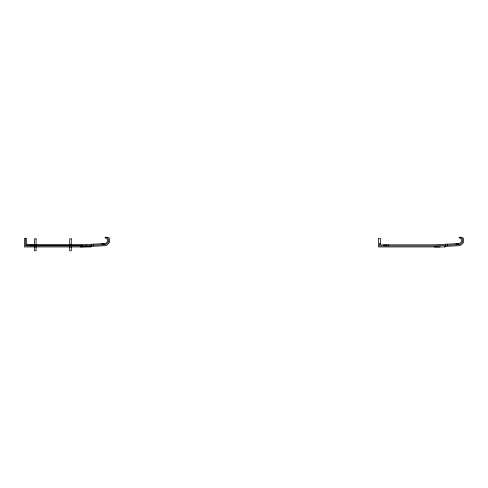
<?xml version="1.0" encoding="UTF-8"?>
<svg xmlns="http://www.w3.org/2000/svg" width="488" height="488" viewBox="0 0 488 488"><rect width="100%" height="100%" fill="white"/><g stroke="black" fill="none" stroke-linecap="round" stroke-linejoin="round"><path stroke-width="0.73" d="M80.441 246.946L105.457 245.647A2.111 2.111 0 0 0 106.744 245.116L108.854 243.25A2.111 2.111 0 0 0 109.568 241.67L109.568 239.565A2.464 2.464 0 0 0 108.531 237.558L105.847 237.18M434.472 246.946L440.17 246.946M444.489 246.428L459.489 245.647A2.111 2.111 0 0 0 460.782 245.116L462.886 243.25A2.111 2.111 0 0 0 463.6 241.67L463.6 239.565A2.464 2.464 0 0 0 462.569 237.558L459.885 237.18M380.548 243.427L379.493 243.427L379.493 245.891L434.418 245.891L459.434 244.592A1.055 1.055 0 0 0 460.08 244.329L462.191 242.457A1.055 1.055 0 0 0 462.545 241.67L462.545 239.565A1.409 1.409 0 0 0 461.953 238.418L460.495 237.375A1.055 1.055 0 0 0 459.025 237.625L461.044 239.065A1.055 1.055 0 0 1 461.489 239.925L461.489 241.194A1.055 1.055 0 0 1 461.136 241.987L459.653 243.292A1.055 1.055 0 0 1 459.013 243.561L434.393 244.836L380.548 244.836L380.548 238.504L378.432 238.504L378.432 246.946L445.147 246.946L445.147 246.391M26.511 244.836L80.355 244.836L104.975 243.561A1.055 1.055 0 0 0 105.621 243.292L107.098 241.987A1.055 1.055 0 0 0 107.451 241.194L107.451 239.925A1.055 1.055 0 0 0 107.012 239.065L104.993 237.625A1.055 1.055 0 0 1 106.463 237.375L107.921 238.418A1.409 1.409 0 0 1 108.507 239.565L108.507 241.67A1.055 1.055 0 0 1 108.153 242.457L106.048 244.329A1.055 1.055 0 0 1 105.402 244.592L80.386 245.891L25.455 245.891L25.455 238.504M26.968 245.189L82.814 245.189M26.834 244.836L26.511 238.504L24.4 238.504L24.4 246.946L91.116 246.946L91.116 245.189M457.97 243.61L457.97 244.671M456.207 243.701L456.207 244.762M447.411 244.159L447.411 245.22M445.654 244.25L445.654 245.311M388.643 244.836L388.643 245.891M386.88 244.836L386.88 245.891M385.825 244.836L385.825 245.891M384.068 244.836L384.068 245.891M103.932 243.61L103.932 244.671M102.175 243.701L102.175 244.762M93.379 244.159L93.379 245.22M91.616 244.25L91.616 245.311M86.138 245.189L86.138 246.946M34.605 244.836L34.605 245.891M32.849 244.836L32.849 245.891M31.793 244.836L31.793 245.891M30.03 244.836L30.03 245.891M36.088 238.852L34.532 238.852L34.52 250.82L36.088 250.82L36.1 238.852M71.278 238.852L69.723 238.852L69.711 250.82L71.278 250.82L71.297 238.852"/></g></svg>
